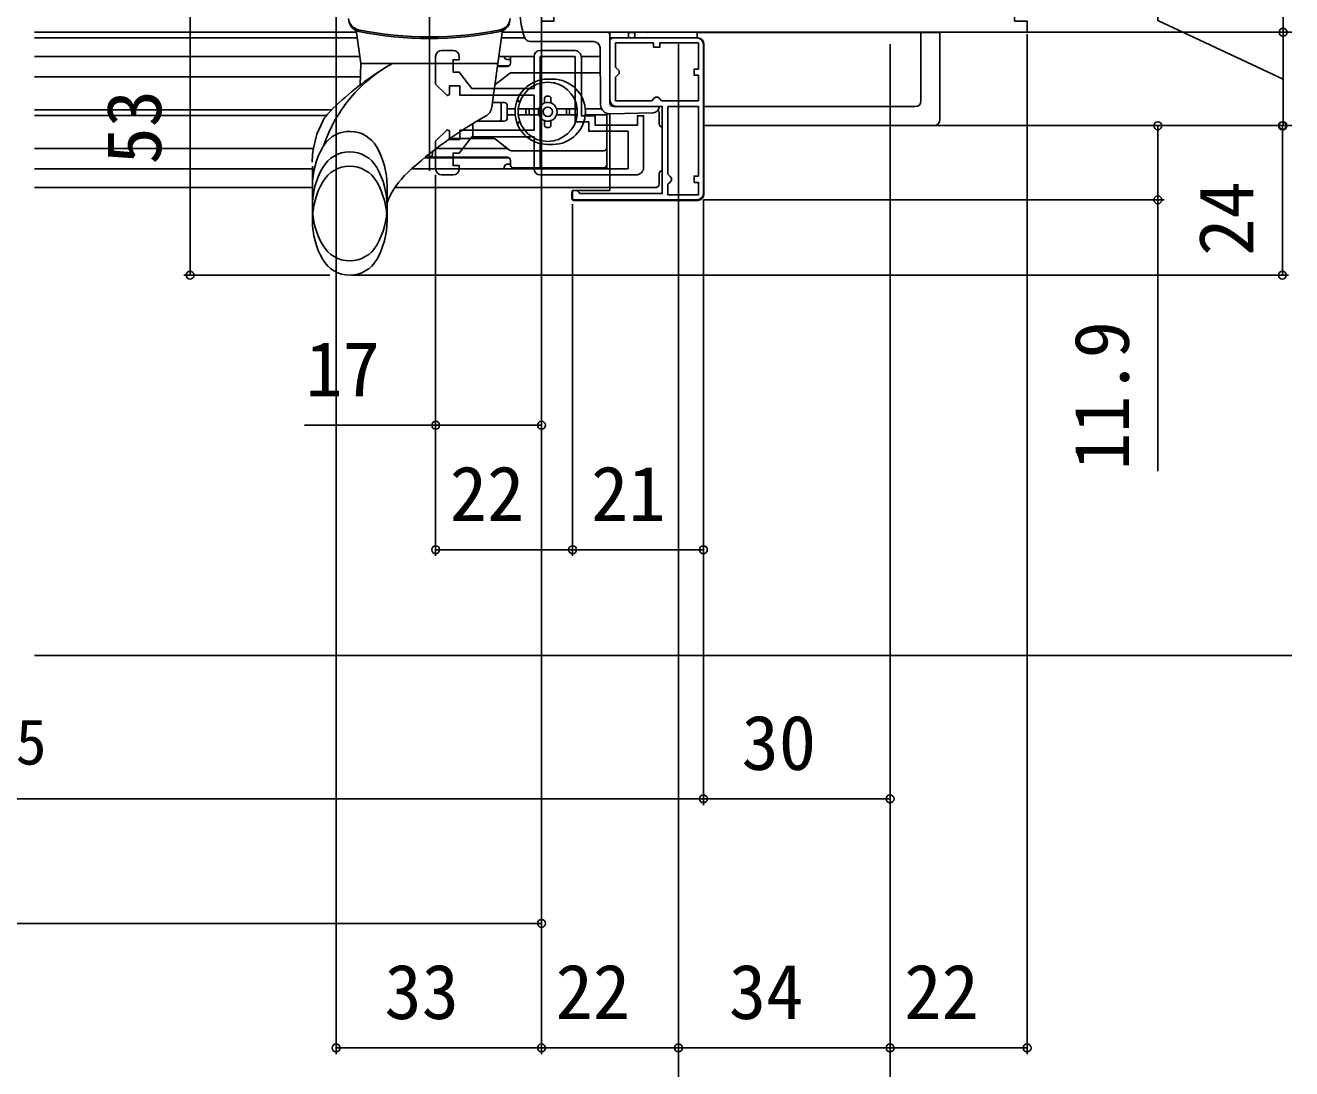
# Model space of a CAD drawing. Units: millimetres, scale not verified. Extents: x -525 to 525, y -783 to 778.
# Drawn here: x -203.9 to -0.5, y -617.1 to -449.6 of the extents above; entities that cross this region are included whole.
import ezdxf
from ezdxf.enums import TextEntityAlignment as Align

# ---------------------------------------------------------------- set-up
doc = ezdxf.new("R2010")
doc.units = ezdxf.units.MM
doc.header["$LTSCALE"] = 4
for name, color, linetype in [('0-3_YKK_11', 7, 'Continuous'), ('0-4_YKK_11E', 7, 'Continuous'), ('0-5_YKK_12', 2, 'Continuous'), ('0-6_YKK_13', 4, 'Continuous'), ('0-8_YKK_D', 6, 'Continuous'), ('0-A_YSS_K', 3, 'Continuous')]:
    doc.layers.add(name, color=color, linetype=linetype)
doc.styles.add('ＭＳ ゴシック', font='')
doc.styles.get('ＭＳ ゴシック').set_extended_font_data('MS Gothic')

msp = doc.modelspace()

# ---------------------------------------------------------------- linework, layer by layer
at = {"layer": '0-3_YKK_11'}
msp.add_line((-95, -476.6), (-95, -452.6), dxfattribs=at)
for points in [[(-48.3, -440.7), (-45, -440.7), (-45, -448.9), (-43, -448.9), (-43, -450.7), (-82, -450.7), (-121, -450.7), (-121, -448.9), (-119, -448.9), (-119, -440.7), (-115.7, -440.7)], [(-96, -451.6), (-110, -451.6), (-110, -461.6)], [(-109, -462.6), (-101.6, -462.6), (-101.6, -476.6), (-114.8, -476.6), (-115, -476.4), (-115.3, -476.1), (-116, -476.1), (-116, -477.6), (-96, -477.6)]]:
    msp.add_lwpolyline(points, dxfattribs=at)
for points in [[(-101.7, -461.7), (-95.8, -461.7), (-95.8, -457.6), (-96.5, -457.6), (-96.5, -456.6), (-95.8, -456.6), (-95.8, -452.4), (-102, -452.4), (-102, -453.1), (-103, -453.1), (-103, -452.4), (-109.1, -452.4), (-109.1, -456.3), (-108.8, -456.6), (-108.5, -456.9), (-108.5, -457.3), (-108.8, -457.6), (-109.1, -457.9), (-109.1, -461.7), (-103.3, -461.7), (-103, -461.4), (-102.7, -461.1), (-102.3, -461.1), (-102, -461.4)], [(-100.7, -462.6), (-100.7, -473.5), (-100.4, -473.8), (-100.1, -474.1), (-100.1, -474.5), (-100.4, -474.8), (-100.7, -475.1), (-100.7, -476.8), (-95.8, -476.8), (-95.8, -474.8), (-96.5, -474.8), (-96.5, -473.8), (-95.8, -473.8), (-95.8, -462.6)]]:
    msp.add_lwpolyline(points, close=True, dxfattribs=at)
for centre, start, end in [((-96, -452.6), 0.00001, 89.99999), ((-109, -461.6), 180.00001, 269.99999), ((-96, -476.6), 270.00001, 359.99999)]:
    msp.add_arc(centre, 1, start, end, dxfattribs=at)
at = {"layer": '0-4_YKK_11E'}
for p, q in [((-137, -453.6), (-135.2, -453.6)), ((-121.2, -453.6), (-115.8, -453.6)), ((-135.2, -473.6), (-137, -473.6)), ((-105.8, -473.6), (-121.2, -473.6))]:
    msp.add_line(p, q, dxfattribs=at)
for points in [[(-138, -472.6), (-138, -468.176), (-136.17, -466.346), (-135.8, -466.5), (-135.8, -467.9), (-134.1, -467.9), (-134.1, -466.4), (-122.2, -466.4), (-122.2, -460.8), (-134.1, -460.8), (-134.1, -459.3), (-135.8, -459.3), (-135.8, -460.7), (-136.17, -460.854), (-138, -459.024), (-138, -454.6)], [(-134.2, -454.6), (-134.2, -455.1), (-135.2, -455.1), (-135.2, -457.1), (-134.2, -457.1), (-132.2, -459.7), (-122.2, -459.7), (-122.2, -454.6)], [(-114.6, -454.8), (-114.6, -464.1), (-112.4, -464.1), (-112.4, -465.6), (-105.6, -465.6), (-105.6, -464.1), (-104.6, -464.1), (-104.6, -472.4)], [(-122.2, -472.6), (-122.2, -467.5), (-132.2, -467.5), (-134.2, -470.1), (-135.2, -470.1), (-135.2, -472.1), (-134.2, -472.1), (-134.2, -472.6)]]:
    msp.add_lwpolyline(points, dxfattribs=at)
msp.add_lwpolyline([(-121.2, -472.6), (-121.2, -454.6), (-115.6, -454.6), (-115.6, -465.1), (-113.4, -465.1), (-113.4, -466.6), (-107.1, -466.6), (-107.1, -472.6)], close=True, dxfattribs=at)
for centre, radius, start, end in [((-137, -454.6), 1, 90.00001, 179.99999), ((-135.2, -454.6), 1, 0.00001, 89.99999), ((-121.2, -454.6), 1, 90.00001, 179.99999), ((-115.8, -454.8), 1.2, 0.00001, 89.99999), ((-137, -472.6), 1, 180.00001, 269.99999), ((-135.2, -472.6), 1, 270.00001, 359.99999), ((-121.2, -472.6), 1, 180.00001, 269.99999), ((-105.8, -472.4), 1.2, 270.00001, 359.99999)]:
    msp.add_arc(centre, radius, start, end, dxfattribs=at)
at = {"layer": '0-5_YKK_12'}
for p, q in [((-202.41, -450.7), (-150.703, -450.7)), ((-127.298, -450.7), (-120.5, -450.7)), ((-110, -450.7), (-110, -462.1)), ((-43.5, -450.7), (-0.5, -450.7)), ((-202.41, -451.6), (-151.277, -451.6)), ((-202.41, -451.6), (-150.577, -451.6)), ((-127.424, -451.6), (-123.712, -451.6)), ((-202.41, -454.6), (-150.155, -454.6)), ((-122.2, -454.6), (-127.846, -454.6)), ((-111.578, -454.6), (-114.604, -454.6)), ((-202.41, -457.85), (-150.076, -457.85)), ((-202.41, -463.15), (-154.681, -463.15)), ((-202.41, -464.05), (-155.526, -464.05)), ((-110, -463.806), (-110, -465.6)), ((-57.997, -465.686), (-0.5, -465.692)), ((-202.41, -469.35), (-157.634, -469.35)), ((-137.884, -469.35), (-126.466, -469.35)), ((-202.41, -472.6), (-157.801, -472.6)), ((-141.818, -472.6), (-110, -472.6)), ((-202.41, -475.6), (-157.801, -475.6)), ((-144.526, -475.6), (-110, -475.6))]:
    msp.add_line(p, q, dxfattribs=at)
at = {"layer": '0-6_YKK_13'}
for p, q in [((-139.001, -472.955), (-139.001, -422.921)), ((-121, -448.165), (-121, -450.7)), ((-150.001, -455.7), (-150.701, -450.713)), ((-128.001, -455.7), (-127.3, -450.713)), ((-121, -450.7), (-110.5, -450.7)), ((-110, -451.2), (-110, -462.1)), ((-107, -450.7), (-107, -451.6)), ((-106.729, -450.732), (-106, -450.738)), ((-104.029, -450.7), (-97, -450.7)), ((-96, -450.752), (-60.077, -450.752)), ((-60.052, -461.658), (-60.052, -450.752)), ((-60.028, -450.752), (-57.271, -450.732)), ((-57, -450.7), (-57, -464.687)), ((-122.804, -452.184), (-121, -452.2)), ((-121, -452.2), (-112.591, -452.2)), ((-111.591, -453.191), (-111.511, -462.32)), ((-110, -452.1), (-110, -462.1)), ((-95.9, -451.6), (-109.5, -451.6)), ((-94.9, -476.7), (-94.9, -452.6)), ((-126.497, -455.067), (-125.997, -455.067)), ((-125.997, -454.967), (-125.997, -455.667)), ((-150.121, -459.152), (-150.001, -455.7)), ((-150.001, -455.7), (-128.001, -455.7)), ((-128.001, -455.7), (-150.001, -455.7)), ((-128.001, -455.7), (-128.986, -462.709)), ((-126.411, -456.167), (-128.066, -456.167)), ((-126.197, -456.067), (-128.052, -456.067)), ((-111.556, -457.217), (-125.825, -457.217)), ((-120.997, -458.817), (-120.966, -458.817)), ((-119.997, -458.217), (-119.197, -458.217)), ((-119.027, -458.817), (-118.997, -458.817)), ((-120.497, -461.267), (-120.497, -462.052)), ((-120.497, -462.052), (-120.497, -461.267)), ((-119.797, -460.967), (-120.197, -460.967)), ((-120.197, -460.967), (-119.797, -460.967)), ((-119.497, -461.267), (-119.497, -462.052)), ((-119.497, -462.052), (-119.497, -461.267)), ((-128.881, -461.967), (-126.997, -461.967)), ((-127.497, -464.667), (-127.497, -462.267)), ((-126.497, -462.467), (-126.497, -464.467)), ((-126.497, -462.967), (-125.223, -462.967)), ((-121.411, -462.967), (-124.72, -462.967)), ((-124.419, -462.967), (-121.411, -462.967)), ((-123.497, -463.667), (-123.497, -463.267)), ((-123.497, -463.667), (-123.497, -463.267)), ((-122.997, -463.967), (-122.997, -462.967)), ((-118.583, -462.967), (-115.273, -462.967)), ((-118.583, -462.967), (-115.575, -462.967)), ((-116.997, -463.967), (-116.997, -462.967)), ((-116.497, -463.667), (-116.497, -463.267)), ((-116.497, -463.667), (-116.497, -463.267)), ((-113.971, -462.967), (-111.358, -462.967)), ((-110.497, -463.65), (-110.497, -472.6)), ((-110.497, -469.217), (-110.497, -463.65)), ((-109.972, -463.806), (-103.074, -463.625)), ((-102.1, -463.6), (-102.1, -465.4)), ((-94.9, -462.636), (-61.021, -462.636)), ((-155.363, -463.855), (-155.368, -463.862)), ((-126.997, -464.967), (-131.368, -464.967)), ((-126.497, -463.967), (-125.223, -463.967)), ((-121.411, -463.967), (-124.72, -463.967)), ((-124.419, -463.967), (-121.411, -463.967)), ((-120.497, -464.881), (-120.497, -465.667)), ((-120.497, -465.667), (-120.497, -464.881)), ((-119.497, -464.881), (-119.497, -465.667)), ((-119.497, -465.667), (-119.497, -464.881)), ((-115.273, -463.967), (-118.583, -463.967)), ((-113.971, -463.967), (-110.497, -463.967)), ((-110, -463.807), (-110, -476.1)), ((-135.713, -467.763), (-132.091, -467.763)), ((-132.091, -467.763), (-128.66, -467.763)), ((-119.797, -465.967), (-120.197, -465.967)), ((-120.197, -465.967), (-119.797, -465.967)), ((-138.497, -470.267), (-138.497, -469.824)), ((-128.361, -467.869), (-126.132, -469.611)), ((-125.825, -469.717), (-111.41, -469.717)), ((-120.966, -468.117), (-120.997, -468.117)), ((-119.197, -468.717), (-119.997, -468.717)), ((-118.997, -468.117), (-119.027, -468.117)), ((-110.997, -469.717), (-111.41, -469.717)), ((-126.197, -470.867), (-139.797, -470.867)), ((-139.675, -470.767), (-137.997, -470.767)), ((-137.997, -470.767), (-126.411, -470.767)), ((-126.497, -471.867), (-125.997, -471.867)), ((-125.997, -471.267), (-125.997, -471.967)), ((-157.801, -480.95), (-157.801, -472.2)), ((-124.997, -472.467), (-125.497, -472.467)), ((-124.997, -472.467), (-110.997, -472.467)), ((-102.1, -475.1), (-102.1, -473.4)), ((-102.6, -475.6), (-110, -475.6)), ((-116.1, -477.4), (-116.1, -476.4)), ((-115.8, -476.1), (-110, -476.1)), ((-115.8, -477.7), (-95.9, -477.7))]:
    msp.add_line(p, q, dxfattribs=at)
for points in [[(-106.98, -450.72), (-107, -450.7), (-106, -450.7)], [(-96, -450.7), (-67, -450.7), (-57, -450.7), (-57.02, -450.72)], [(-126.132, -457.322), (-127.362, -458.277), (-128.361, -459.053)], [(-125.825, -457.217), (-125.997, -457.217), (-126.132, -457.322)], [(-124.419, -462.967), (-124.534, -462.967), (-124.586, -462.967), (-124.632, -462.967), (-124.669, -462.967), (-124.697, -462.967), (-124.713, -462.967), (-124.72, -462.967)], [(-102.1, -462.626), (-102.1, -462.6), (-109.5, -462.6)], [(-156.149, -464.986), (-157.066, -467.068), (-157.629, -469.322), (-157.757, -470.33), (-157.813, -471.544)], [(-156.149, -464.977), (-156.048, -464.8), (-155.941, -464.626), (-155.828, -464.456), (-155.71, -464.289), (-155.541, -464.068), (-155.361, -463.854)], [(-156.149, -464.977), (-156.048, -464.8), (-155.941, -464.626), (-155.828, -464.456), (-155.71, -464.289), (-155.541, -464.068), (-155.368, -463.862)], [(-132.048, -467.263), (-132.048, -465.991), (-132.048, -465.467)], [(-124.72, -463.967), (-124.713, -463.967), (-124.697, -463.967), (-124.669, -463.967), (-124.632, -463.967), (-124.586, -463.967), (-124.534, -463.967), (-124.419, -463.967)], [(-115.575, -463.967), (-115.46, -463.967), (-115.408, -463.967), (-115.362, -463.967), (-115.325, -463.967), (-115.296, -463.967), (-115.281, -463.967), (-115.273, -463.967)], [(-94.9, -465.686), (-62, -465.686), (-57.997, -465.686)], [(-110.497, -471.967), (-110.497, -470.217), (-110.497, -469.217)], [(-145.801, -480.95), (-145.801, -478.066), (-145.801, -475.075)]]:
    msp.add_lwpolyline(points, dxfattribs=at)
msp.add_lwpolyline([(-106, -451.6), (-106, -450.68), (-96, -450.68), (-96, -451.6)], close=True, dxfattribs=at)
msp.add_circle((-119.997, -463.467), 0.75, dxfattribs=at)
for centre, radius, start, end in [((-108.875, -446.7), 15.625, 162.21648, 197.85555), ((-149.994, -448.327), 2, 185, 258.63714), ((-149.95, -448.615), 2, 185, 258.68311), ((-128.051, -448.615), 2, 281.31689, 355), ((-128.007, -448.327), 2, 281.36286, 355), ((-151.197, -450.783), 0.5, 8, 60.10277), ((-139.001, -393.62), 57.8, 258.63714, 281.36286), ((-139.001, -393.9), 57.8, 258.68311, 281.31689), ((-126.805, -450.783), 0.5, 119.89723, 172), ((-122.796, -451.184), 1, 197.85555, 269.5), ((-110.5, -451.2), 0.5, 0, 90), ((-106.78, -449.214), 1.519, 262.443, 271.92314), ((-103.923, -443.957), 6.795, 269.58856, 270.00109), ((-60.077, -443.957), 6.795, 269.99891, 270.41144), ((-57.22, -449.214), 1.519, 268.07686, 277.557), ((-112.591, -453.2), 1, 0.5, 90), ((-109.5, -452.1), 0.5, 90, 180), ((-95.9, -452.6), 1, 0, 90), ((-126.497, -454.567), 0.5, 183.82978, 219.07095), ((-126.497, -454.567), 0.5, 219.07095, 270), ((-125.497, -454.967), 0.5, 132.84403, 180), ((-133.371, -476.61), 23.9, 118.9674, 161.04434), ((-124.121, -493.4), 43, 122.48461, 136.59983), ((-126.497, -455.667), 0.5, 270, 0), ((-125.825, -457.717), 0.5, 90, 127.83789), ((-128.668, -458.658), 0.5, 291.92215, 307.83789), ((-119.997, -463.467), 5.25, 90, 270), ((-119.997, -463.467), 4.75, 6.04233, 173.95767), ((-120.997, -459.317), 0.5, 90, 120.18877), ((-119.197, -463.467), 5.25, 270, 90), ((-118.997, -459.317), 0.5, 59.81123, 90), ((-124.305, -461.467), 0.5, 155.09894, 248.1159), ((-120.197, -461.267), 0.3, 90, 180), ((-120.197, -461.267), 0.3, 90, 180), ((-119.797, -461.267), 0.3, 360, 90), ((-119.797, -461.267), 0.3, 360, 90), ((-130.966, -462.431), 2, 299.14287, 352), ((-127.797, -462.267), 0.3, 0, 90), ((-126.997, -462.467), 0.5, 0, 90), ((-119.997, -463.467), 4.75, 173.95767, 186.04233), ((-123.197, -463.267), 0.3, 90, 180), ((-123.197, -463.267), 0.3, 90, 180), ((-123.197, -463.667), 0.3, 180, 270), ((-123.197, -463.667), 0.3, 180, 270), ((-119.997, -463.467), 1.5, 160.52878, 199.47122), ((-119.997, -463.467), 1.5, 109.47123, 160.52878), ((-119.997, -463.467), 1.5, 70.52877, 109.47123), ((-119.997, -463.467), 1.5, 19.47122, 70.52877), ((-119.997, -463.467), 1.5, 340.52878, 19.47122), ((-116.797, -463.267), 0.3, 0, 90), ((-116.797, -463.267), 0.3, 0, 90), ((-116.797, -463.667), 0.3, 270, 0), ((-116.797, -463.667), 0.3, 270, 360), ((-119.997, -463.467), 4.75, 353.95767, 6.04233), ((-110.011, -462.307), 1.5, 180.5, 271.5), ((-109.5, -462.1), 0.5, 180, 270), ((-103.1, -462.626), 1, 271.5, 0), ((-102.6, -463.6), 0.5, 0, 51.37691), ((-97.851, -521.823), 66, 119.14287, 132.53524), ((-127.797, -464.667), 0.3, 270, 0), ((-126.997, -464.467), 0.5, 270, 0), ((-124.305, -465.467), 0.5, 111.8841, 204.90106), ((-119.997, -463.467), 4.75, 186.04233, 353.95767), ((-119.997, -463.467), 1.5, 199.47122, 250.52877), ((-119.997, -463.467), 1.5, 250.52877, 289.47123), ((-120.197, -465.667), 0.3, 180, 270), ((-120.197, -465.667), 0.3, 180, 270), ((-119.797, -465.667), 0.3, 270, 0), ((-119.797, -465.667), 0.3, 270, 360), ((-119.997, -463.467), 1.5, 289.47123, 340.52878), ((-101.6, -465.4), 0.5, 180, 270), ((-151.801, -471.611), 5, 29.86283, 146.75851), ((-128.669, -468.263), 0.5, 51.9917, 90), ((-145.269, -475.361), 12.531, 150.13717, 180), ((-151.801, -471.611), 5, 146.75851, 150.13717), ((-158.332, -475.361), 12.531, 0, 29.86283), ((-125.825, -469.217), 0.5, 231.9917, 270), ((-120.997, -467.617), 0.5, 239.81123, 270), ((-118.997, -467.617), 0.5, 270, 300.18877), ((-110.997, -469.217), 0.5, 270, 0), ((-151.801, -474.901), 5, 29.86283, 150.13717), ((-138.997, -470.267), 0.5, 270, 0), ((-126.497, -472.367), 0.5, 90, 180), ((-126.497, -471.267), 0.5, 0, 90), ((-145.269, -478.651), 12.531, 150.13717, 209.86283), ((-151.801, -477.2), 5, 29.86283, 150.13717), ((-158.332, -478.651), 12.531, 330.13717, 29.86283), ((-133.681, -482.769), 13, 132.53524, 158.78961), ((-126.497, -472.367), 0.5, 180, 207.82627), ((-125.497, -471.967), 0.5, 180, 270), ((-110.997, -471.967), 0.5, 270, 0), ((-101.6, -473.4), 0.5, 90, 180), ((-145.269, -480.95), 12.531, 150.13717, 180), ((-158.332, -480.95), 12.531, 0, 29.86283), ((-102.6, -475.1), 0.5, 270, 0), ((-115.8, -476.4), 0.3, 90, 180), ((-115.8, -477.4), 0.3, 180, 270), ((-95.9, -476.7), 1, 270, 0), ((-145.269, -480.95), 12.531, 180, 209.86283), ((-158.332, -480.95), 12.531, 330.13717, 0), ((-151.801, -482.401), 5, 209.86283, 330.13717), ((-151.801, -484.7), 5, 209.86283, 330.13717)]:
    msp.add_arc(centre, radius, start, end, dxfattribs=at)
for centre, major_axis, ratio, start_param, end_param in [((-96.841, -425.521), (-36.541, 36.874), 0.115523, 3.0276074, 3.2576437), ((-58.001, -464.683), (-0.527, 0.854), 0.995755, 2.5906804, 4.1576751), ((-132.091, -467.263), (0, -0.5), 0.087489, 6.2831853, 7.8539816)]:
    msp.add_ellipse(centre, major_axis=major_axis, ratio=ratio, start_param=start_param, end_param=end_param, dxfattribs=at)
at = {"layer": '0-8_YKK_D'}
for p, q in [((-1.89, -335.7), (-1.89, -450.7)), ((-177.448, -436.7), (-177.448, -489.7)), ((-154, -436.714), (-154, -614.8)), ((-121, -450.8), (-121, -594.8)), ((-121, -450.8), (-121, -614.8)), ((-121, -450.8), (-121, -514.8)), ((-121, -451.096), (-121, -614.8)), ((-43, -451.018), (-43, -614.8)), ((-1.89, -450.703), (-1.892, -465.702)), ((-99, -452.6), (-99, -614.8)), ((-65, -452.6), (-65, -614.8)), ((-99, -456.303), (-99, -614.8)), ((-2, -465.7), (-2, -489.705)), ((-65, -467.45), (-65, -574.8)), ((-99, -469.7), (-99, -654.8)), ((-65, -468.7), (-65, -634.8)), ((-65, -470.948), (-65, -614.8)), ((-138, -473.6), (-138, -534.8)), ((-138, -473.6), (-138, -514.8)), ((-95, -477.6), (-95, -574.8)), ((-95, -477.6), (-95, -534.8)), ((-95, -477.6), (-21, -477.6)), ((-116, -478.3), (-116, -534.8)), ((-116, -481.291), (-116, -534.8)), ((-95, -481.876), (-95, -574.8)), ((-155, -489.7), (-178.448, -489.7)), ((-151.5, -489.705), (-1, -489.705)), ((-116, -533.8), (-138, -533.8)), ((-95, -533.8), (-116, -533.8)), ((-350, -573.8), (-95, -573.8)), ((-95, -573.8), (-65, -573.8)), ((-329, -593.8), (-121, -593.8)), ((-121, -613.8), (-154, -613.8)), ((-99, -613.8), (-121, -613.8)), ((-99, -613.8), (-65, -613.8)), ((-65, -613.8), (-43, -613.8))]:
    msp.add_line(p, q, dxfattribs=at)
for points in [[(-1.891, -458.202), (-22, -448.801), (-21.997, -430.073)], [(-22, -465.7), (-22, -477.6), (-22, -521.176)], [(-121, -513.8), (-138, -513.8), (-159.073, -513.8)]]:
    msp.add_lwpolyline(points, dxfattribs=at)
for centre in [(-1.89, -450.7), (-1.89, -450.703), (-22, -465.7), (-2, -465.7), (-1.892, -465.702), (-22, -477.6), (-177.448, -489.7), (-2, -489.705), (-138, -513.8), (-121, -513.8), (-138, -533.8), (-116, -533.8), (-116, -533.8), (-95, -533.8), (-95, -573.8), (-95, -573.8), (-65, -573.8), (-121, -593.8), (-154, -613.8), (-121, -613.8), (-121, -613.8), (-99, -613.8), (-99, -613.8), (-65, -613.8), (-65, -613.8), (-43, -613.8)]:
    msp.add_circle(centre, 0.637, dxfattribs=at)
at = {"layer": '0-A_YSS_K'}
msp.add_line((-202.41, -550.801), (-0.5, -550.801), dxfattribs=at)

# ---------------------------------------------------------------- texts
at = {"layer": '0-8_YKK_D', "style": 'ＭＳ ゴシック'}
for s, p in [('53', (-179.448, -471.927)), ('24', (-4, -486.6)), ('11.9', (-24, -521.017))]:
    msp.add_text(s, height=8.798, rotation=90, dxfattribs=at).set_placement(p, align=Align.BOTTOM_LEFT)
for s, height, p in [('17', 8.798, (-158.914, -511.8)), ('22', 8.798, (-135.727, -531.8)), ('21', 8.798, (-113.034, -531.8)), ('網戸出来幅＝WS－65', 7.331, (-290.426, -570.494)), ('30', 8.798, (-88.864, -571.8)), ('33', 8.798, (-146.227, -611.8)), ('22', 8.798, (-118.727, -611.8)), ('34', 8.798, (-90.898, -611.8)), ('22', 8.798, (-62.727, -611.8))]:
    msp.add_text(s, height=height, dxfattribs=at).set_placement(p, align=Align.BOTTOM_LEFT)

doc.saveas('drawing.dxf')
